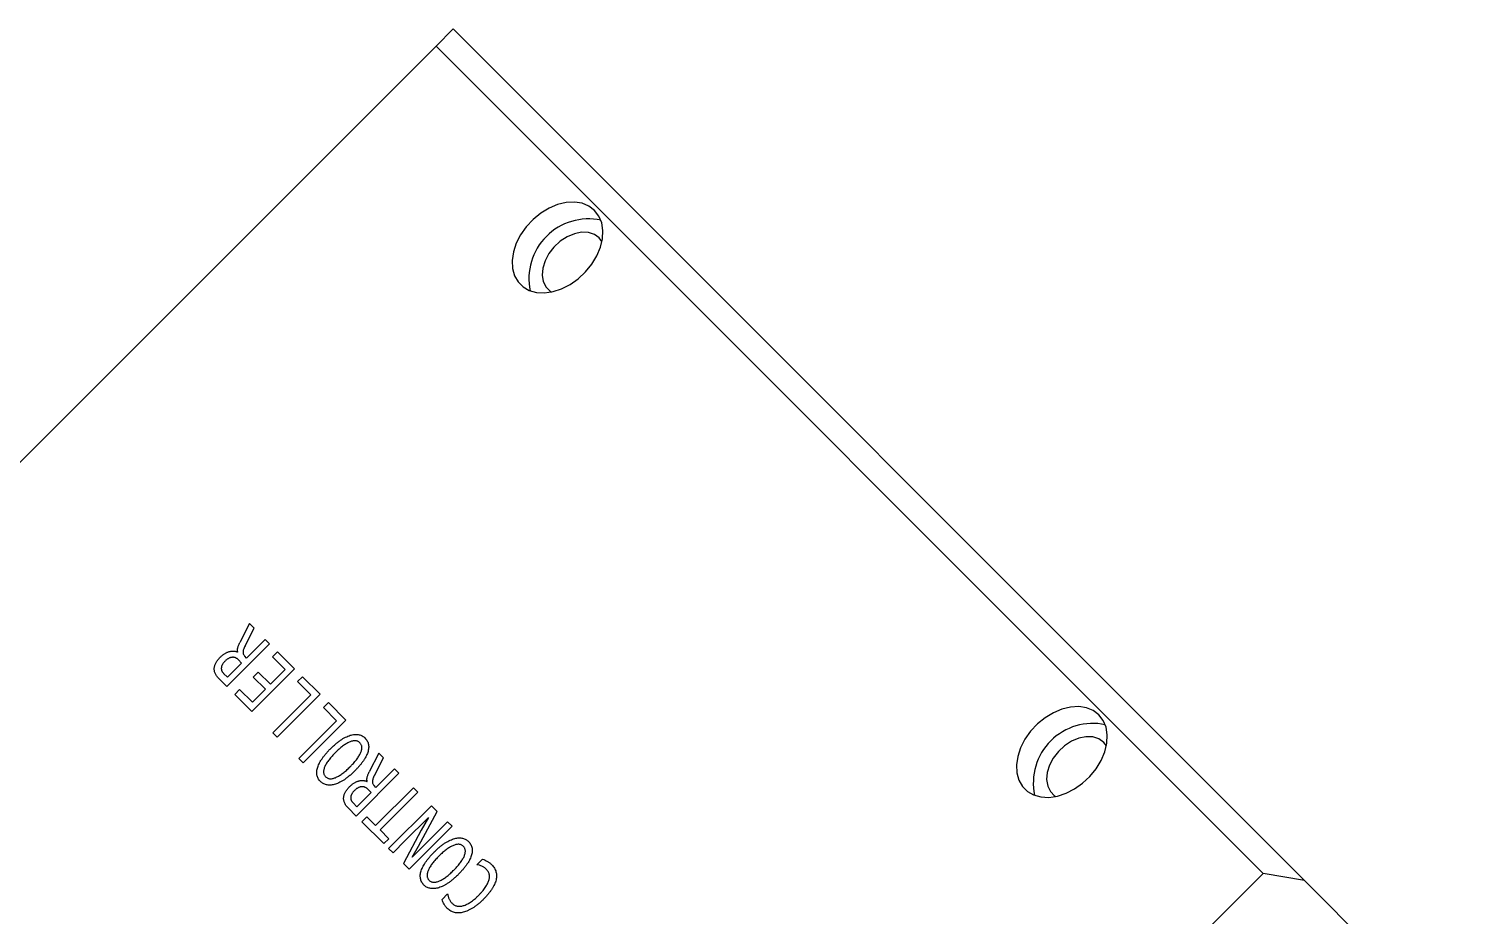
# Model space of a CAD drawing. Header units: millimetres. Extents: x 15 to 415, y 5 to 292.
# Drawn here: x 329.81 to 365.72, y 215.42 to 237.37 of the extents above; entities that cross this region are included whole.
import ezdxf

# ---------------------------------------------------------------- set-up
doc = ezdxf.new("R2010")
doc.units = ezdxf.units.MM

msp = doc.modelspace()

# ---------------------------------------------------------------- linework, layer by layer
at = {"color": 7, "linetype": 'Continuous', "lineweight": 25}
for p, q in [((339.9, 236.946), (340.324, 237.37)), ((340.324, 237.37), (361.424, 216.27)), ((339.9, 236.946), (309.635, 206.682)), ((360.4, 216.446), (339.9, 236.946)), ((335.274, 222.636), (335.035, 222.168)), ((335.166, 222.082), (335.39, 222.521)), ((335.39, 222.521), (335.274, 222.636)), ((334.714, 221.075), (335.774, 222.136)), ((335.666, 222.245), (335.205, 221.783)), ((335.774, 222.136), (335.666, 222.245)), ((335.082, 221.66), (334.728, 221.307)), ((335.003, 221.739), (335.082, 221.66)), ((335.205, 221.783), (335.158, 221.829)), ((335.97, 221.94), (335.847, 221.817)), ((335.847, 221.817), (336.162, 221.502)), ((336.394, 221.516), (335.97, 221.94)), ((334.514, 221.275), (334.714, 221.075)), ((334.728, 221.307), (334.636, 221.399)), ((335.333, 220.456), (336.394, 221.516)), ((335.491, 221.436), (335.368, 221.313)), ((335.368, 221.313), (335.67, 221.01)), ((335.793, 221.133), (335.491, 221.436)), ((336.162, 221.502), (335.793, 221.133)), ((336.59, 221.321), (336.467, 221.198)), ((337.024, 220.886), (336.59, 221.321)), ((335.032, 221.003), (334.909, 220.88)), ((334.909, 220.88), (335.333, 220.456)), ((335.348, 220.687), (335.032, 221.003)), ((335.67, 221.01), (335.348, 220.687)), ((336.793, 220.872), (335.855, 219.934)), ((335.964, 219.825), (337.024, 220.886)), ((336.467, 221.198), (336.793, 220.872)), ((337.231, 220.679), (337.108, 220.556)), ((337.108, 220.556), (337.434, 220.23)), ((337.666, 220.245), (337.231, 220.679)), ((337.434, 220.23), (336.496, 219.293)), ((336.605, 219.184), (337.666, 220.245)), ((335.855, 219.934), (335.964, 219.825)), ((338.481, 219.429), (338.242, 218.961)), ((338.596, 219.314), (338.481, 219.429)), ((336.496, 219.293), (336.605, 219.184)), ((338.373, 218.875), (338.596, 219.314)), ((337.92, 217.869), (338.981, 218.929)), ((338.872, 219.038), (338.411, 218.577)), ((338.981, 218.929), (338.872, 219.038)), ((338.288, 218.454), (337.935, 218.1)), ((338.209, 218.533), (338.288, 218.454)), ((338.411, 218.577), (338.365, 218.623)), ((339.34, 218.571), (338.402, 217.633)), ((338.511, 217.524), (339.448, 218.462)), ((339.448, 218.462), (339.34, 218.571)), ((337.721, 218.068), (337.92, 217.869)), ((337.935, 218.1), (337.843, 218.192)), ((339.785, 218.125), (338.725, 217.064)), ((339.929, 217.982), (339.785, 218.125)), ((338.185, 217.85), (338.062, 217.727)), ((338.062, 217.727), (338.605, 217.184)), ((338.402, 217.633), (338.185, 217.85)), ((339.137, 217.259), (339.709, 217.832)), ((339.466, 217.118), (339.929, 217.982)), ((339.709, 217.832), (339.534, 217.518)), ((340.187, 217.723), (339.847, 217.383)), ((340.296, 217.614), (340.187, 217.723)), ((338.728, 217.307), (338.511, 217.524)), ((338.605, 217.184), (338.728, 217.307)), ((339.534, 217.518), (339.094, 216.695)), ((339.235, 216.553), (340.296, 217.614)), ((339.847, 217.383), (339.311, 216.847)), ((338.725, 217.064), (338.833, 216.956)), ((338.833, 216.956), (339.137, 217.259)), ((339.311, 216.847), (339.466, 217.118)), ((339.094, 216.695), (339.235, 216.553)), ((341.048, 216.801), (340.91, 216.662)), ((330.135, 186.182), (360.4, 216.446)), ((361.424, 216.27), (360.4, 216.446)), ((361.424, 216.27), (365.724, 211.97)), ((340.187, 215.94), (340.049, 215.802))]:
    msp.add_line(p, q, dxfattribs=at)
at = {"color": 7, "linetype": 'Continuous', "lineweight": 25, "flags": 128}
for points in [[(343.829, 232.875), (343.689, 232.982), (343.521, 233.051), (343.331, 233.081), (343.126, 233.07), (342.913, 233.019), (342.7, 232.929), (342.495, 232.804), (342.304, 232.649), (342.135, 232.468), (341.995, 232.269), (341.887, 232.059), (341.816, 231.845), (341.785, 231.635), (341.795, 231.437), (341.844, 231.257), (341.933, 231.103), (342.056, 230.979), (342.211, 230.891), (342.39, 230.841), (342.589, 230.831), (342.799, 230.863), (343.013, 230.933), (343.223, 231.041), (343.422, 231.182), (343.603, 231.35), (343.758, 231.541), (343.883, 231.746), (343.972, 231.96), (344.023, 232.173), (344.034, 232.378), (344.005, 232.568), (343.935, 232.735), (343.829, 232.875)], [(344.012, 232.108), (343.946, 232.192), (343.825, 232.279), (343.676, 232.327), (343.508, 232.333), (343.329, 232.297), (343.148, 232.221), (342.977, 232.11), (342.823, 231.968), (342.696, 231.804), (342.602, 231.627), (342.546, 231.446), (342.531, 231.271), (342.558, 231.112), (342.625, 230.976), (342.73, 230.872), (342.757, 230.853)], [(356.329, 220.375), (356.189, 220.482), (356.021, 220.551), (355.831, 220.581), (355.626, 220.57), (355.413, 220.519), (355.2, 220.429), (354.995, 220.304), (354.804, 220.149), (354.635, 219.968), (354.495, 219.769), (354.387, 219.559), (354.316, 219.345), (354.285, 219.135), (354.295, 218.937), (354.344, 218.757), (354.433, 218.603), (354.556, 218.479), (354.711, 218.391), (354.89, 218.341), (355.089, 218.331), (355.299, 218.363), (355.513, 218.433), (355.723, 218.541), (355.922, 218.682), (356.103, 218.85), (356.258, 219.041), (356.383, 219.246), (356.472, 219.46), (356.523, 219.673), (356.534, 219.878), (356.505, 220.068), (356.435, 220.235), (356.329, 220.375)], [(356.512, 219.608), (356.446, 219.692), (356.325, 219.779), (356.176, 219.827), (356.008, 219.833), (355.829, 219.797), (355.648, 219.721), (355.477, 219.61), (355.323, 219.468), (355.196, 219.304), (355.102, 219.127), (355.046, 218.946), (355.031, 218.771), (355.058, 218.612), (355.125, 218.476), (355.23, 218.372), (355.257, 218.353)]]:
    msp.add_lwpolyline(points, dxfattribs=at)
at = {"color": 7, "linetype": 'Continuous', "lineweight": 25}
for centre, start, end in [((343.674, 231.191), 77.8545, 192.1455), ((356.174, 218.691), 77.8542, 192.1458)]:
    msp.add_arc(centre, 1.472, start, end, dxfattribs=at)
for points, knots in [([(334.552, 221.805), (334.56, 221.813), (334.577, 221.829), (334.603, 221.851), (334.63, 221.872), (334.657, 221.89), (334.684, 221.906), (334.712, 221.921), (334.74, 221.932), (334.769, 221.942), (334.797, 221.949), (334.825, 221.954), (334.854, 221.956), (334.882, 221.957), (334.91, 221.954), (334.937, 221.948), (334.963, 221.94), (334.98, 221.933), (334.989, 221.929)], [0, 0, 0, 0, 0.064544, 0.126934, 0.188727, 0.249808, 0.309839, 0.369222, 0.428683, 0.48838, 0.54825, 0.608766, 0.669986, 0.733139, 0.797063, 0.862815, 0.930318, 1, 1, 1, 1]), ([(334.989, 221.929), (334.986, 221.936), (334.981, 221.951), (334.979, 221.977), (334.98, 222.003), (334.985, 222.031), (334.994, 222.061), (335.005, 222.094), (335.019, 222.13), (335.03, 222.155), (335.035, 222.168)], [0, 0, 0, 0, 0.111353, 0.220931, 0.331125, 0.443649, 0.564376, 0.69648, 0.842108, 1, 1, 1, 1]), ([(335.166, 222.082), (335.158, 222.066), (335.144, 222.037), (335.128, 221.996), (335.118, 221.959), (335.115, 221.927), (335.117, 221.899), (335.126, 221.874), (335.14, 221.85), (335.152, 221.837), (335.158, 221.829)], [0, 0, 0, 0, 0.167392, 0.310533, 0.435374, 0.548984, 0.655563, 0.763161, 0.875712, 1, 1, 1, 1]), ([(334.514, 221.275), (334.504, 221.285), (334.484, 221.306), (334.459, 221.339), (334.438, 221.372), (334.423, 221.406), (334.412, 221.44), (334.405, 221.473), (334.402, 221.507), (334.404, 221.541), (334.409, 221.575), (334.419, 221.608), (334.432, 221.642), (334.449, 221.675), (334.47, 221.708), (334.494, 221.741), (334.522, 221.773), (334.542, 221.794), (334.552, 221.805)], [0, 0, 0, 0, 0.086877, 0.167501, 0.242748, 0.31266, 0.377995, 0.439734, 0.498505, 0.554376, 0.608818, 0.661973, 0.71527, 0.769273, 0.824499, 0.880763, 0.939397, 1, 1, 1, 1]), ([(334.671, 221.706), (334.664, 221.699), (334.65, 221.685), (334.633, 221.664), (334.617, 221.643), (334.604, 221.622), (334.594, 221.602), (334.586, 221.582), (334.581, 221.561), (334.578, 221.542), (334.577, 221.522), (334.579, 221.503), (334.583, 221.485), (334.589, 221.466), (334.598, 221.449), (334.608, 221.431), (334.621, 221.415), (334.631, 221.404), (334.636, 221.399)], [0, 0, 0, 0, 0.071005, 0.137576, 0.200303, 0.260403, 0.317715, 0.373831, 0.4295, 0.484881, 0.540836, 0.598611, 0.658088, 0.719485, 0.784176, 0.852028, 0.924103, 1, 1, 1, 1]), ([(335.003, 221.739), (334.997, 221.745), (334.986, 221.755), (334.968, 221.769), (334.949, 221.78), (334.93, 221.79), (334.91, 221.796), (334.889, 221.8), (334.868, 221.802), (334.847, 221.801), (334.826, 221.798), (334.804, 221.793), (334.782, 221.785), (334.759, 221.774), (334.737, 221.761), (334.715, 221.745), (334.692, 221.727), (334.678, 221.713), (334.671, 221.706)], [0, 0, 0, 0, 0.075163, 0.146824, 0.2147, 0.280408, 0.343299, 0.403724, 0.461901, 0.519275, 0.575642, 0.632193, 0.6886, 0.746295, 0.806338, 0.867999, 0.932392, 1, 1, 1, 1]), ([(337.291, 219.544), (337.315, 219.567), (337.36, 219.611), (337.429, 219.671), (337.495, 219.723), (337.561, 219.768), (337.623, 219.805), (337.684, 219.835), (337.742, 219.859), (337.797, 219.877), (337.85, 219.888), (337.9, 219.893), (337.948, 219.891), (337.993, 219.884), (338.034, 219.871), (338.073, 219.853), (338.108, 219.831), (338.128, 219.812), (338.138, 219.803)], [0, 0, 0, 0, 0.088943, 0.17175, 0.24914, 0.321696, 0.389762, 0.453706, 0.514587, 0.57262, 0.628313, 0.68215, 0.735401, 0.788412, 0.841159, 0.893792, 0.946526, 1, 1, 1, 1]), ([(338.138, 219.803), (338.15, 219.791), (338.171, 219.767), (338.197, 219.728), (338.215, 219.686), (338.227, 219.642), (338.232, 219.595), (338.231, 219.547), (338.222, 219.497), (338.208, 219.445), (338.187, 219.392), (338.16, 219.337), (338.128, 219.28), (338.089, 219.222), (338.044, 219.163), (337.994, 219.103), (337.94, 219.041), (337.9, 219.001), (337.88, 218.98)], [0, 0, 0, 0, 0.064382, 0.124968, 0.182777, 0.238329, 0.292832, 0.34642, 0.400587, 0.45597, 0.512907, 0.57254, 0.634891, 0.700748, 0.770234, 0.843078, 0.919596, 1, 1, 1, 1]), ([(337.036, 218.723), (337.025, 218.735), (337.003, 218.758), (336.977, 218.798), (336.959, 218.84), (336.947, 218.884), (336.943, 218.93), (336.944, 218.979), (336.952, 219.029), (336.966, 219.08), (336.987, 219.134), (337.013, 219.189), (337.046, 219.245), (337.084, 219.303), (337.128, 219.362), (337.177, 219.423), (337.232, 219.484), (337.271, 219.524), (337.291, 219.544)], [0, 0, 0, 0, 0.064488, 0.125484, 0.183167, 0.238931, 0.293524, 0.347641, 0.401677, 0.45715, 0.514082, 0.57381, 0.635968, 0.701717, 0.771071, 0.843452, 0.919781, 1, 1, 1, 1]), ([(337.41, 219.446), (337.395, 219.43), (337.365, 219.4), (337.323, 219.354), (337.284, 219.309), (337.248, 219.265), (337.216, 219.221), (337.188, 219.179), (337.164, 219.138), (337.144, 219.098), (337.129, 219.06), (337.118, 219.023), (337.113, 218.987), (337.112, 218.953), (337.116, 218.921), (337.126, 218.891), (337.142, 218.864), (337.157, 218.848), (337.164, 218.84)], [0, 0, 0, 0, 0.08273, 0.162112, 0.237943, 0.310687, 0.379799, 0.445245, 0.507262, 0.566217, 0.622521, 0.676211, 0.728917, 0.780354, 0.832201, 0.885203, 0.940881, 1, 1, 1, 1]), ([(338.01, 219.685), (338.002, 219.693), (337.986, 219.706), (337.959, 219.721), (337.929, 219.73), (337.896, 219.734), (337.862, 219.732), (337.825, 219.725), (337.788, 219.714), (337.749, 219.699), (337.709, 219.68), (337.668, 219.656), (337.626, 219.629), (337.583, 219.598), (337.54, 219.564), (337.497, 219.527), (337.453, 219.488), (337.425, 219.46), (337.41, 219.446)], [0, 0, 0, 0, 0.058557, 0.113781, 0.167302, 0.220425, 0.273938, 0.327988, 0.383698, 0.441483, 0.502187, 0.564917, 0.631059, 0.700003, 0.77222, 0.846052, 0.92179, 1, 1, 1, 1]), ([(337.762, 219.08), (337.778, 219.096), (337.808, 219.127), (337.85, 219.173), (337.89, 219.218), (337.926, 219.263), (337.958, 219.306), (337.985, 219.348), (338.009, 219.389), (338.029, 219.429), (338.044, 219.467), (338.055, 219.504), (338.06, 219.539), (338.062, 219.573), (338.057, 219.605), (338.047, 219.634), (338.031, 219.662), (338.017, 219.677), (338.01, 219.685)], [0, 0, 0, 0, 0.083784, 0.163374, 0.240194, 0.31317, 0.382532, 0.447714, 0.509469, 0.568373, 0.624211, 0.678025, 0.730242, 0.781712, 0.833094, 0.886217, 0.941176, 1, 1, 1, 1]), ([(337.164, 218.84), (337.172, 218.833), (337.188, 218.819), (337.215, 218.804), (337.245, 218.795), (337.278, 218.792), (337.312, 218.793), (337.348, 218.801), (337.385, 218.811), (337.424, 218.827), (337.464, 218.847), (337.505, 218.87), (337.547, 218.898), (337.59, 218.928), (337.633, 218.963), (337.677, 219), (337.72, 219.039), (337.748, 219.066), (337.762, 219.08)], [0, 0, 0, 0, 0.058632, 0.114268, 0.168014, 0.220823, 0.274059, 0.327872, 0.383653, 0.441283, 0.501681, 0.564491, 0.631012, 0.700572, 0.772808, 0.846733, 0.92213, 1, 1, 1, 1]), ([(337.88, 218.98), (337.857, 218.958), (337.812, 218.914), (337.744, 218.855), (337.677, 218.803), (337.613, 218.758), (337.55, 218.721), (337.49, 218.691), (337.432, 218.666), (337.377, 218.649), (337.324, 218.638), (337.273, 218.633), (337.226, 218.634), (337.181, 218.641), (337.14, 218.654), (337.101, 218.672), (337.066, 218.695), (337.046, 218.713), (337.036, 218.723)], [0, 0, 0, 0, 0.088319, 0.170763, 0.248113, 0.320538, 0.388732, 0.452895, 0.513828, 0.57181, 0.627694, 0.682153, 0.735071, 0.787987, 0.840915, 0.893428, 0.946343, 1, 1, 1, 1]), ([(337.758, 218.598), (337.767, 218.606), (337.783, 218.622), (337.81, 218.645), (337.836, 218.665), (337.863, 218.684), (337.891, 218.7), (337.919, 218.714), (337.947, 218.726), (337.975, 218.736), (338.004, 218.743), (338.032, 218.748), (338.06, 218.75), (338.088, 218.75), (338.116, 218.747), (338.143, 218.742), (338.17, 218.734), (338.187, 218.726), (338.195, 218.722)], [0, 0, 0, 0, 0.064544, 0.126934, 0.188727, 0.249808, 0.309839, 0.369222, 0.428683, 0.48838, 0.54825, 0.608766, 0.669986, 0.733139, 0.797063, 0.862815, 0.930318, 1, 1, 1, 1]), ([(338.195, 218.722), (338.193, 218.73), (338.188, 218.745), (338.186, 218.77), (338.186, 218.796), (338.192, 218.824), (338.2, 218.854), (338.211, 218.887), (338.225, 218.923), (338.236, 218.948), (338.242, 218.961)], [0, 0, 0, 0, 0.111353, 0.220931, 0.331125, 0.443649, 0.564376, 0.69648, 0.842108, 1, 1, 1, 1]), ([(338.373, 218.875), (338.365, 218.86), (338.35, 218.831), (338.334, 218.789), (338.325, 218.753), (338.321, 218.721), (338.324, 218.692), (338.332, 218.667), (338.346, 218.644), (338.359, 218.63), (338.365, 218.623)], [0, 0, 0, 0, 0.167392, 0.310533, 0.435374, 0.548984, 0.655563, 0.763161, 0.875712, 1, 1, 1, 1]), ([(337.721, 218.068), (337.711, 218.079), (337.691, 218.099), (337.665, 218.132), (337.645, 218.166), (337.629, 218.199), (337.618, 218.233), (337.611, 218.267), (337.609, 218.301), (337.61, 218.335), (337.616, 218.368), (337.625, 218.402), (337.639, 218.435), (337.656, 218.469), (337.677, 218.502), (337.701, 218.535), (337.728, 218.567), (337.748, 218.588), (337.758, 218.598)], [0, 0, 0, 0, 0.086877, 0.167501, 0.242748, 0.31266, 0.377995, 0.439734, 0.498505, 0.554376, 0.608818, 0.661973, 0.71527, 0.769273, 0.824499, 0.880763, 0.939397, 1, 1, 1, 1]), ([(337.877, 218.5), (337.87, 218.493), (337.857, 218.479), (337.839, 218.458), (337.824, 218.437), (337.811, 218.416), (337.8, 218.395), (337.793, 218.375), (337.787, 218.355), (337.784, 218.335), (337.784, 218.316), (337.786, 218.297), (337.789, 218.278), (337.795, 218.26), (337.804, 218.242), (337.815, 218.225), (337.828, 218.208), (337.838, 218.198), (337.843, 218.192)], [0, 0, 0, 0, 0.071005, 0.137576, 0.200303, 0.260403, 0.317715, 0.373831, 0.4295, 0.484881, 0.540836, 0.598611, 0.658088, 0.719485, 0.784176, 0.852028, 0.924103, 1, 1, 1, 1]), ([(338.209, 218.533), (338.204, 218.538), (338.192, 218.549), (338.174, 218.563), (338.155, 218.574), (338.136, 218.583), (338.116, 218.59), (338.096, 218.594), (338.075, 218.596), (338.054, 218.595), (338.032, 218.592), (338.01, 218.586), (337.988, 218.578), (337.966, 218.567), (337.943, 218.555), (337.921, 218.538), (337.899, 218.52), (337.885, 218.507), (337.877, 218.5)], [0, 0, 0, 0, 0.0751635, 0.1468243, 0.2147005, 0.2804081, 0.343299, 0.403724, 0.4619009, 0.5192753, 0.5756422, 0.6321926, 0.6886003, 0.7462951, 0.8063377, 0.8679986, 0.9323916, 1, 1, 1, 1]), ([(339.857, 216.979), (339.88, 217.002), (339.925, 217.046), (339.994, 217.106), (340.061, 217.158), (340.126, 217.203), (340.189, 217.239), (340.249, 217.27), (340.307, 217.294), (340.362, 217.312), (340.415, 217.322), (340.466, 217.328), (340.513, 217.326), (340.558, 217.319), (340.6, 217.306), (340.638, 217.288), (340.673, 217.265), (340.693, 217.247), (340.704, 217.237)], [0, 0, 0, 0, 0.088943, 0.17175, 0.24914, 0.321696, 0.389762, 0.453706, 0.514587, 0.57262, 0.628313, 0.68215, 0.735401, 0.788412, 0.841159, 0.893792, 0.946526, 1, 1, 1, 1]), ([(339.601, 216.157), (339.59, 216.169), (339.568, 216.193), (339.543, 216.232), (339.524, 216.274), (339.513, 216.319), (339.508, 216.365), (339.509, 216.413), (339.517, 216.463), (339.532, 216.515), (339.552, 216.569), (339.578, 216.624), (339.611, 216.68), (339.649, 216.738), (339.693, 216.797), (339.742, 216.857), (339.797, 216.918), (339.836, 216.959), (339.857, 216.979)], [0, 0, 0, 0, 0.064488, 0.125484, 0.183167, 0.238931, 0.293524, 0.347641, 0.401677, 0.45715, 0.514082, 0.57381, 0.635968, 0.701717, 0.771071, 0.843452, 0.919781, 1, 1, 1, 1]), ([(340.575, 217.12), (340.567, 217.127), (340.551, 217.141), (340.524, 217.156), (340.494, 217.165), (340.461, 217.169), (340.427, 217.167), (340.391, 217.16), (340.353, 217.149), (340.314, 217.134), (340.274, 217.114), (340.233, 217.091), (340.191, 217.064), (340.149, 217.033), (340.105, 216.999), (340.062, 216.962), (340.018, 216.923), (339.99, 216.895), (339.976, 216.881)], [0, 0, 0, 0, 0.058557, 0.113781, 0.167302, 0.220425, 0.273938, 0.327988, 0.383698, 0.441483, 0.502187, 0.564917, 0.631059, 0.700003, 0.77222, 0.846052, 0.92179, 1, 1, 1, 1]), ([(340.328, 216.515), (340.343, 216.531), (340.373, 216.561), (340.416, 216.608), (340.455, 216.653), (340.491, 216.698), (340.523, 216.741), (340.551, 216.783), (340.575, 216.824), (340.594, 216.864), (340.609, 216.902), (340.62, 216.939), (340.625, 216.974), (340.627, 217.008), (340.622, 217.039), (340.612, 217.069), (340.597, 217.097), (340.582, 217.112), (340.575, 217.12)], [0, 0, 0, 0, 0.083784, 0.163374, 0.240194, 0.31317, 0.382532, 0.447714, 0.509469, 0.568373, 0.624211, 0.678025, 0.730242, 0.781712, 0.833094, 0.886217, 0.941176, 1, 1, 1, 1]), ([(340.704, 217.237), (340.715, 217.225), (340.736, 217.202), (340.762, 217.162), (340.781, 217.121), (340.792, 217.077), (340.797, 217.03), (340.796, 216.982), (340.788, 216.932), (340.773, 216.88), (340.753, 216.827), (340.726, 216.772), (340.693, 216.715), (340.654, 216.657), (340.61, 216.598), (340.56, 216.538), (340.505, 216.476), (340.465, 216.436), (340.445, 216.415)], [0, 0, 0, 0, 0.064382, 0.124968, 0.182777, 0.238329, 0.292832, 0.34642, 0.400587, 0.45597, 0.512907, 0.57254, 0.634891, 0.700748, 0.770234, 0.843078, 0.919596, 1, 1, 1, 1]), ([(339.976, 216.881), (339.96, 216.865), (339.931, 216.835), (339.888, 216.789), (339.849, 216.743), (339.813, 216.699), (339.781, 216.656), (339.753, 216.614), (339.729, 216.573), (339.709, 216.533), (339.694, 216.494), (339.684, 216.457), (339.678, 216.422), (339.677, 216.388), (339.682, 216.356), (339.692, 216.326), (339.708, 216.299), (339.722, 216.283), (339.729, 216.275)], [0, 0, 0, 0, 0.0827296, 0.1621119, 0.2379432, 0.3106867, 0.3797986, 0.4452447, 0.5072619, 0.5662172, 0.6225207, 0.6762106, 0.7289168, 0.7803543, 0.8322014, 0.8852026, 0.9408813, 1, 1, 1, 1]), ([(341.145, 216.55), (341.137, 216.558), (341.121, 216.573), (341.095, 216.592), (341.068, 216.61), (341.029, 216.63), (340.977, 216.649), (340.932, 216.658), (340.91, 216.662)], [0, 0, 0, 0, 0.129451, 0.25662, 0.381947, 0.505924, 0.753227, 1, 1, 1, 1]), ([(341.048, 216.801), (341.07, 216.793), (341.114, 216.777), (341.174, 216.745), (341.231, 216.707), (341.264, 216.676), (341.28, 216.661)], [0, 0, 0, 0, 0.248619, 0.495978, 0.746677, 1, 1, 1, 1]), ([(341.28, 216.661), (341.293, 216.648), (341.316, 216.622), (341.346, 216.58), (341.369, 216.536), (341.386, 216.49), (341.396, 216.441), (341.4, 216.391), (341.397, 216.339), (341.387, 216.285), (341.371, 216.229), (341.348, 216.172), (341.318, 216.113), (341.282, 216.054), (341.239, 215.992), (341.189, 215.93), (341.133, 215.866), (341.092, 215.824), (341.071, 215.802)], [0, 0, 0, 0, 0.067023, 0.130583, 0.190931, 0.248885, 0.305201, 0.360375, 0.415285, 0.470462, 0.526916, 0.584855, 0.644909, 0.708161, 0.774799, 0.845379, 0.920139, 1, 1, 1, 1]), ([(340.445, 216.415), (340.422, 216.393), (340.377, 216.349), (340.309, 216.289), (340.243, 216.237), (340.178, 216.193), (340.115, 216.156), (340.055, 216.125), (339.997, 216.101), (339.942, 216.084), (339.889, 216.073), (339.838, 216.068), (339.791, 216.069), (339.746, 216.076), (339.705, 216.089), (339.666, 216.107), (339.631, 216.129), (339.611, 216.148), (339.601, 216.157)], [0, 0, 0, 0, 0.088319, 0.170763, 0.248113, 0.320538, 0.388732, 0.452895, 0.513828, 0.57181, 0.627694, 0.682153, 0.735071, 0.787987, 0.840915, 0.893428, 0.946343, 1, 1, 1, 1]), ([(339.729, 216.275), (339.737, 216.268), (339.753, 216.254), (339.78, 216.238), (339.811, 216.23), (339.843, 216.226), (339.877, 216.228), (339.913, 216.235), (339.951, 216.246), (339.989, 216.262), (340.029, 216.282), (340.07, 216.305), (340.112, 216.332), (340.155, 216.363), (340.199, 216.397), (340.242, 216.434), (340.285, 216.474), (340.313, 216.501), (340.328, 216.515)], [0, 0, 0, 0, 0.058632, 0.114268, 0.168014, 0.220823, 0.274059, 0.327872, 0.383653, 0.441283, 0.501681, 0.564491, 0.631012, 0.700572, 0.772808, 0.846733, 0.92213, 1, 1, 1, 1]), ([(340.95, 215.898), (340.967, 215.915), (340.999, 215.949), (341.044, 215.999), (341.084, 216.048), (341.119, 216.096), (341.15, 216.142), (341.174, 216.187), (341.195, 216.231), (341.209, 216.273), (341.219, 216.313), (341.224, 216.352), (341.224, 216.39), (341.218, 216.425), (341.207, 216.46), (341.191, 216.491), (341.171, 216.522), (341.154, 216.54), (341.145, 216.55)], [0, 0, 0, 0, 0.084032, 0.162748, 0.236834, 0.306551, 0.371986, 0.434019, 0.492691, 0.549183, 0.603684, 0.657291, 0.710499, 0.764375, 0.819427, 0.876517, 0.936537, 1, 1, 1, 1]), ([(340.187, 215.94), (340.189, 215.928), (340.193, 215.906), (340.201, 215.873), (340.211, 215.841), (340.224, 215.811), (340.239, 215.782), (340.257, 215.754), (340.278, 215.727), (340.294, 215.711), (340.302, 215.702)], [0, 0, 0, 0, 0.1229518, 0.2436493, 0.3654458, 0.485859, 0.608252, 0.7338072, 0.8647999, 1, 1, 1, 1]), ([(340.302, 215.702), (340.311, 215.694), (340.328, 215.678), (340.358, 215.66), (340.389, 215.645), (340.424, 215.636), (340.46, 215.632), (340.498, 215.633), (340.538, 215.638), (340.579, 215.648), (340.621, 215.663), (340.665, 215.683), (340.71, 215.707), (340.757, 215.736), (340.804, 215.769), (340.852, 215.808), (340.901, 215.851), (340.933, 215.882), (340.95, 215.898)], [0, 0, 0, 0, 0.060088, 0.117638, 0.174026, 0.229308, 0.284124, 0.338589, 0.393896, 0.450173, 0.508161, 0.568184, 0.63134, 0.697838, 0.7675, 0.840945, 0.91819, 1, 1, 1, 1]), ([(340.183, 215.575), (340.175, 215.584), (340.159, 215.6), (340.136, 215.627), (340.116, 215.654), (340.093, 215.691), (340.068, 215.738), (340.055, 215.781), (340.049, 215.802)], [0, 0, 0, 0, 0.137106, 0.269843, 0.397453, 0.520419, 0.761423, 1, 1, 1, 1]), ([(341.071, 215.802), (341.05, 215.782), (341.008, 215.741), (340.945, 215.686), (340.881, 215.637), (340.818, 215.593), (340.755, 215.557), (340.693, 215.526), (340.633, 215.501), (340.575, 215.483), (340.518, 215.472), (340.463, 215.467), (340.41, 215.468), (340.358, 215.476), (340.31, 215.491), (340.264, 215.512), (340.221, 215.54), (340.196, 215.563), (340.183, 215.575)], [0, 0, 0, 0, 0.076224, 0.149254, 0.218962, 0.286265, 0.350873, 0.412736, 0.472531, 0.530485, 0.587275, 0.643812, 0.700207, 0.757344, 0.815402, 0.875024, 0.93606, 1, 1, 1, 1])]:
    msp.add_open_spline(points, degree=3, knots=knots, dxfattribs=at)

doc.saveas('drawing.dxf')
